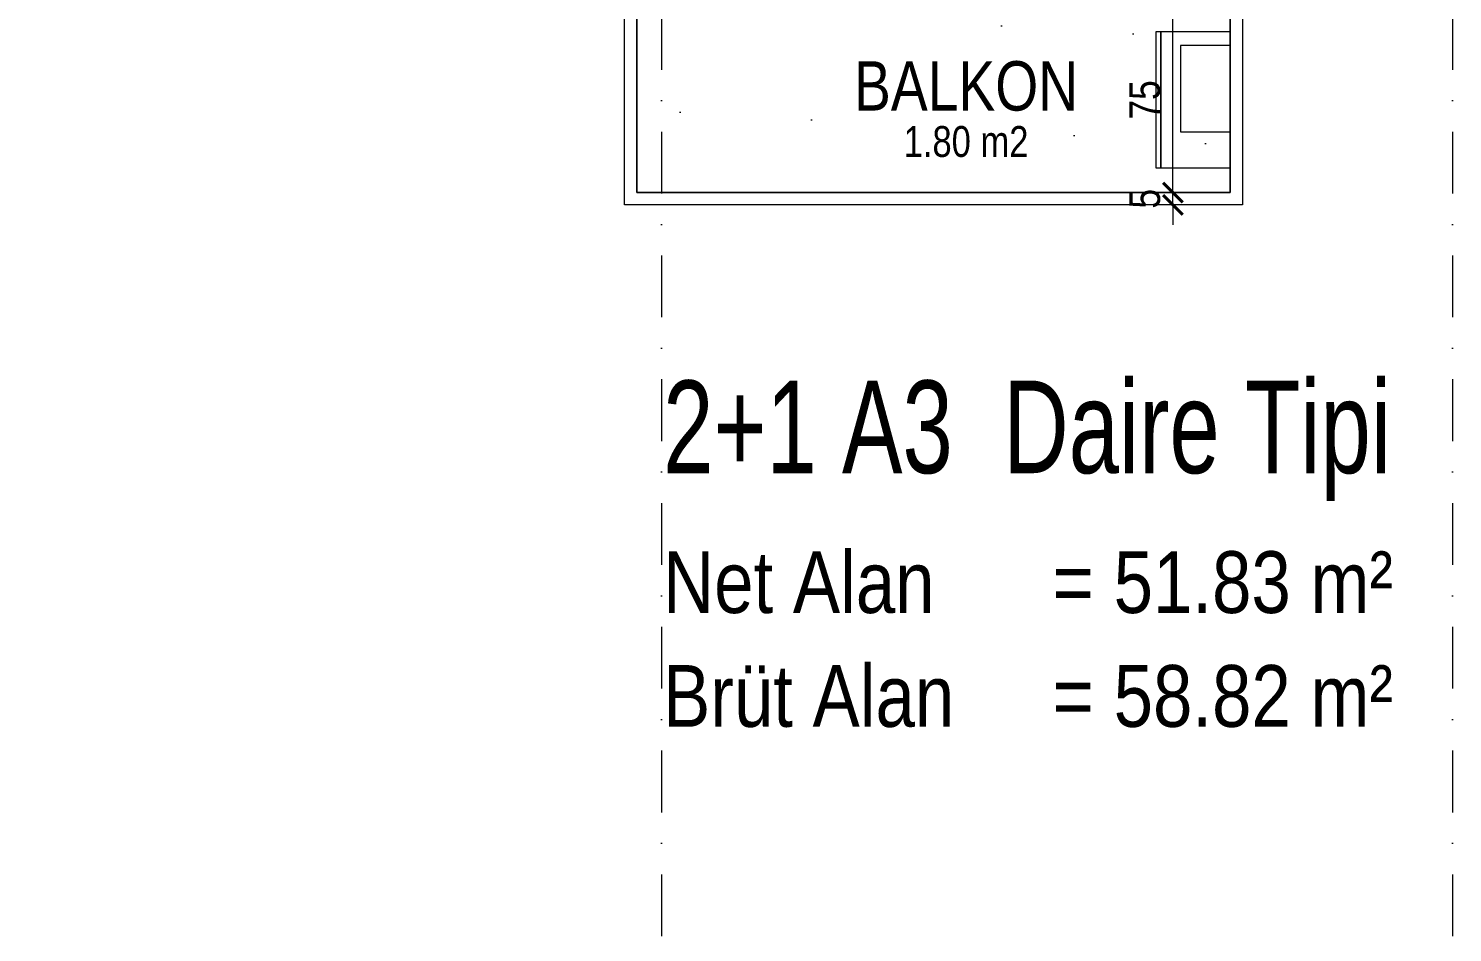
# Model space of a CAD drawing. Header units: centimetres. Extents: x 6300 to 11550, y 0 to 5300.
# Drawn here: x 9094 to 9670, y 1112 to 1478 of the extents above; entities that cross this region are included whole.
import ezdxf
from ezdxf.enums import TextEntityAlignment as Align
from ezdxf.xclip import XClip

# ---------------------------------------------------------------- set-up
doc = ezdxf.new("R2010")
doc.units = ezdxf.units.CM
doc.header["$LTSCALE"] = 100
doc.header["$XCLIPFRAME"] = 0
doc.linetypes.add('D BLOK_AKS_NK$0$DASHDOT2', pattern=[0.5, 0.25, -0.125, 0, -0.125])
for name, color, linetype, lineweight in [('D BLOK_AKS_NK$0$MYD - AKS', 8, 'D BLOK_AKS_NK$0$DASHDOT2', 15), ('D BLOK_ZK$0$MYD - DIM-IC', 10, 'Continuous', 20), ('xref_2+1_A3_PLAN$0$MYD - GOR-ARKA', 8, 'Continuous', 9), ('xref_2+1_A3_PLAN$0$MYD - GOR-INCE', 5, 'Continuous', 15), ('xref_2+1_A3_TEXT$0$MYD - TEXT', 7, 'Continuous', 20), ('xref_2+1_A3_TEXT$0$MYD - TEXT-M2', 1, 'Continuous', 20)]:
    doc.layers.add(name, color=color, linetype=linetype, lineweight=lineweight)
doc.layers.add('xref_2+1_A3_TEXT$0$MYD - ALAN-BRUT', color=190, linetype='Continuous', lineweight=9, plot=False)
doc.layers.add('xref_2+1_A3_TEXT$0$MYD - ALAN-NET', color=30, linetype='Continuous', lineweight=9, plot=False)
doc.styles.add('D BLOK_ZK$0$MYD_1.25mm', font='ARIALN.TTF', dxfattribs={"height": 12.5})
doc.styles.add('xref_2+1_A3_TEXT$0$0ZG_2.50mm_B', font='arial.ttf', dxfattribs={"width": 0.8, "height": 25})
doc.styles.add('xref_2+1_A3_TEXT$0$0ZG_4.00mm_B', font='arial.ttf', dxfattribs={"width": 0.8, "height": 40})
doc.styles.add('xref_2+1_A3_TEXT$0$AUDIT_D_060603090556-2', font='ARIALN.TTF')
doc.styles.add('xref_2+1_A3_TEXT$0$Standard', font='arial.ttf')
doc.dimstyles.new('D BLOK_ZK$0$MYD_DIM050', dxfattribs={"dimscale": 0, "dimtxt": 12.5, "dimasz": 8, "dimexe": 5, "dimexo": 0, "dimgap": 5, "dimtad": 1, "dimdec": 1, "dimrnd": 0.5, "dimzin": 12, "dimdsep": 46, "dimtxsty": 'D BLOK_ZK$0$MYD_1.25mm', "dimblk": 'D BLOK_ZK$0$_ARCHTICK', "dimcen": 0.09, "dimdle": 5, "dimclrd": 256, "dimclre": 256, "dimclrt": 256, "dimadec": 0, "dimazin": 0, "dimtfac": 1, "dimtdec": 1, "dimtix": 1, "dimtofl": 0, "dimtmove": 2, "dimatfit": 1, "dimldrblk": 'D BLOK_ZK$0$_ARCHTICK', "dimfxl": 30, "dimfxlon": 1, "dimtolj": 1, "dimtzin": 0, "dimlwd": -1, "dimlwe": -1, "dimarcsym": 0})

# ---------------------------------------------------------------- blocks, each defined once
blk = doc.blocks.new('xref_2+1_A3_TEXT$0$TAG_MAHAL_01')
at = {"style": 'xref_2+1_A3_TEXT$0$Standard', "width": 0.65, "flags": 1}
blk.add_attdef('M2', text='', height=20, dxfattribs=at).set_placement((0, 0), align=Align.MIDDLE_RIGHT)
at = {"layer": 'xref_2+1_A3_TEXT$0$MYD - TEXT', "style": 'xref_2+1_A3_TEXT$0$0ZG_4.00mm_B', "width": 0.8}
blk.add_attdef('MAHAL_ADI', text='', height=40, dxfattribs=at).set_placement((0, -32.5), align=Align.MIDDLE_CENTER)
at = {"layer": 'xref_2+1_A3_TEXT$0$MYD - TEXT-M2', "style": 'xref_2+1_A3_TEXT$0$0ZG_2.50mm_B', "width": 0.8}
blk.add_attdef('MAHAL_M2', text='', height=25, dxfattribs=at).set_placement((0, -77.5), align=Align.MIDDLE_CENTER)
blk = doc.blocks.new('xref_2+1_A3_TEXT')
at = {"layer": 'xref_2+1_A3_TEXT$0$MYD - ALAN-NET'}
h = blk.add_hatch(dxfattribs=at)
h.set_pattern_fill('DOTS', color=1, scale=30, angle=60)
h.paths.add_polyline_path([(258.31, 1034.29), (473.31, 1034.29), (473.31, 854.29), (533.31, 854.29), (533.31, 494.29), (513.31, 494.29), (513.31, 464.29), (258.31, 464.29)])
h.paths.add_polyline_path([(753.31, 1009.29), (718.31, 1009.29), (718.31, 1034.29), (578.31, 1034.29), (578.31, 954.29), (483.31, 954.29), (483.31, 864.29), (753.31, 864.29)])
h.paths.add_polyline_path([(768.31, 1009.29), (803.31, 1009.29), (803.31, 1034.29), (893.31, 1034.29), (893.31, 854.29), (768.31, 854.29)])
h.paths.add_polyline_path([(893.31, 1034.29), (924.06, 1034.29), (924.06, 955.04), (932.56, 955.04), (932.56, 1034.29), (1148.31, 1034.29), (1148.31, 974.29), (1173.31, 974.29), (1173.31, 964.29), (1193.31, 964.29), (1193.31, 489.29), (1168.31, 489.29), (1168.31, 464.29), (893.31, 464.29)])
h.paths.add_polyline_path([(543.31, 854.29), (893.31, 854.29), (893.31, 744.29), (543.31, 744.29)])
h.paths.add_polyline_path([(543.31, 734.29), (543.31, 494.29), (583.31, 494.29), (583.31, 464.29), (883.31, 464.29), (883.31, 734.29)])
h.paths.add_polyline_path([(888.31, 449.29), (1128.31, 449.29), (1128.31, 374.29), (888.31, 374.29)])
at = {"layer": 'xref_2+1_A3_TEXT$0$MYD - ALAN-BRUT'}
blk.add_lwpolyline([(243.31, 1049.29), (483.31, 1049.29), (483.31, 964.29), (533.31, 964.29), (533.31, 1049.29), (728.31, 1049.29), (728.31, 1019.29), (793.31, 1019.29), (793.31, 1049.29), (1158.31, 1049.29), (1158.31, 984.29), (1205.81, 984.29), (1205.81, 449.29), (1133.31, 449.29), (1133.31, 369.29), (883.31, 369.29), (883.31, 449.29), (243.31, 449.29)], close=True, dxfattribs=at)
at = {"layer": 'xref_2+1_A3_TEXT$0$MYD - ALAN-NET'}
blk.add_lwpolyline([(888.31, 449.29), (1128.31, 449.29), (1128.31, 374.29), (888.31, 374.29)], close=True, dxfattribs=at)
ref = blk.add_blockref('xref_2+1_A3_TEXT$0$TAG_MAHAL_01', (1021.49, 433.72), dxfattribs=dict(xscale=0.5, yscale=0.5, zscale=0.5))
ref.add_attrib('MAHAL_ADI', 'BALKON', dxfattribs={"layer": 'xref_2+1_A3_TEXT$0$MYD - TEXT', "height": 20, "style": 'xref_2+1_A3_TEXT$0$0ZG_4.00mm_B', "width": 0.8}).set_placement((1021.49, 417.47), align=Align.MIDDLE_CENTER)
ref.add_attrib('MAHAL_M2', '1.80 m2', dxfattribs={"layer": 'xref_2+1_A3_TEXT$0$MYD - TEXT-M2', "height": 12.5, "style": 'xref_2+1_A3_TEXT$0$0ZG_2.50mm_B', "width": 0.8}).set_placement((1021.49, 394.97), align=Align.MIDDLE_CENTER)
at = {"layer": 'xref_2+1_A3_TEXT$0$MYD - TEXT', "color": 2, "insert": (898.91, 157.68), "char_height": 50, "width": 651.9555, "attachment_point": 7, "line_spacing_factor": 1.105468, "style": 'xref_2+1_A3_TEXT$0$AUDIT_D_060603090556-2'}
blk.add_mtext('{\\fArial|b0|i0|c162|p34;\\H0.75x;\\W0.7;2+1 A3  Daire Tipi}\\P{\\H0.5x;\\C1;Net Alan      = 51.83 m² \\PBrüt Alan     = 58.82 m² }', dxfattribs=at)
blk = doc.blocks.new('xref_2+1_A3_PLAN')
at = {"layer": 'xref_2+1_A3_PLAN$0$MYD - GOR-ARKA'}
for points in [[(1098.31, 439.29), (1098.31, 384.29), (1100.31, 384.29), (1100.31, 439.29)], [(1100.31, 439.29), (1100.31, 384.29), (1128.31, 384.29), (1128.31, 439.29)], [(1108.31, 433.82), (1108.31, 398.82), (1128.31, 398.82), (1128.31, 433.82)]]:
    blk.add_lwpolyline(points, close=True, dxfattribs=at)
at = {"layer": 'xref_2+1_A3_PLAN$0$MYD - GOR-INCE'}
blk.add_lwpolyline([(1133.31, 369.29), (883.31, 369.29), (883.31, 449.29), (888.31, 449.29), (888.31, 374.29), (1128.31, 374.29), (1128.31, 449.29), (1133.31, 449.29)], close=True, dxfattribs=at)
blk = doc.blocks.new('D BLOK_AKS_NK')
at = {"layer": 'D BLOK_AKS_NK$0$MYD - AKS'}
for points in [[(3050.11, 3540.24), (3050.11, 942.88)], [(3370.11, 3540.24), (3370.11, 942.88)]]:
    blk.add_lwpolyline(points, dxfattribs=at)
blk = doc.blocks.new('D BLOK_ZK$0$_ARCHTICK')
at = {"color": 0, "linetype": 'ByBlock', "const_width": 0.15}
blk.add_lwpolyline([(-0.5, -0.5), (0.5, 0.5)], dxfattribs=at)
blk = doc.blocks.new('*D224')
at = {"layer": 'D BLOK_ZK$0$MYD - DIM-IC', "transparency": 16777216}
for p, q in [((3256.98, 1411.42), (3256.98, 1419.42)), ((3256.98, 1411.42), (3251.98, 1411.42)), ((3256.98, 1406.42), (3251.98, 1406.42)), ((3256.98, 1406.42), (3256.98, 1398.42))]:
    blk.add_line(p, q, dxfattribs=at)
at = {"layer": 'Defpoints', "color": 0, "transparency": 16777216}
for p in [(3256.98, 1411.42), (3256.98, 1411.42), (3256.98, 1406.42)]:
    blk.add_point(p, dxfattribs=at)
at = {"layer": 'D BLOK_ZK$0$MYD - DIM-IC', "transparency": 16777216, "xscale": 8, "yscale": 8, "zscale": 8}
for p, rotation in [((3256.98, 1411.42), 270), ((3256.98, 1406.42), 90)]:
    blk.add_blockref('D BLOK_ZK$0$_ARCHTICK', p, dxfattribs=dict(at, rotation=rotation))
at = {"layer": 'D BLOK_ZK$0$MYD - DIM-IC', "transparency": 16777216, "insert": (3245.63, 1408.92), "char_height": 12.5, "attachment_point": 5, "rotation": 90, "style": 'D BLOK_ZK$0$MYD_1.25mm'}
blk.add_mtext('\\A1;5', dxfattribs=at)
blk = doc.blocks.new('*D225')
at = {"layer": 'D BLOK_ZK$0$MYD - DIM-IC', "transparency": 16777216}
for p, q in [((3256.98, 1406.42), (3256.98, 1491.42)), ((3256.98, 1486.42), (3261.98, 1486.42)), ((3256.98, 1411.42), (3261.98, 1411.42))]:
    blk.add_line(p, q, dxfattribs=at)
at = {"layer": 'Defpoints', "color": 0, "transparency": 16777216}
for p in [(3256.98, 1486.42), (3256.98, 1486.42), (3256.98, 1411.42)]:
    blk.add_point(p, dxfattribs=at)
at = {"layer": 'D BLOK_ZK$0$MYD - DIM-IC', "transparency": 16777216, "xscale": 8, "yscale": 8, "zscale": 8}
for p, rotation in [((3256.98, 1486.42), 90), ((3256.98, 1411.42), 270)]:
    blk.add_blockref('D BLOK_ZK$0$_ARCHTICK', p, dxfattribs=dict(at, rotation=rotation))
at = {"layer": 'D BLOK_ZK$0$MYD - DIM-IC', "transparency": 16777216, "insert": (3245.63, 1448.92), "char_height": 12.5, "attachment_point": 5, "rotation": 90, "style": 'D BLOK_ZK$0$MYD_1.25mm'}
blk.add_mtext('\\A1;75', dxfattribs=at)
blk = doc.blocks.new('D BLOK_ZK')
blk.add_blockref('D BLOK_AKS_NK', (0, 0))
ref = blk.add_blockref('xref_2+1_A3_TEXT', (2151.81, 1037.13))
XClip(ref).set_block_clipping_path([(212.5453472479, 112.1623110182), (1309.6887606083, 1162.1645358885)])
ref = blk.add_blockref('xref_2+1_A3_PLAN', (2151.81, 1037.13))
XClip(ref).set_block_clipping_path([(170.6560630031, 77.1141084364), (1282.1813833663, 1139.0667021885)])
at = {"layer": 'D BLOK_ZK$0$MYD - DIM-IC'}
for base, p1, p2, picture, middle in [((3256.98, 1486.42), (3256.98, 1411.42), (3256.98, 1486.42), '*D225', (3245.63, 1448.92)), ((3256.98, 1411.42), (3256.98, 1406.42), (3256.98, 1411.42), '*D224', (3245.63, 1408.92))]:
    dim = blk.add_linear_dim(base=base, p1=p1, p2=p2, angle=90, dimstyle='D BLOK_ZK$0$MYD_DIM050', override={"dimscale": 1}, dxfattribs=at)
    dim.commit()
    dim.dimension.update_dxf_attribs({"geometry": picture, "text_midpoint": middle})

msp = doc.modelspace()

# ---------------------------------------------------------------- block references
ref = msp.add_blockref('D BLOK_ZK', (6300, 0))
XClip(ref).set_block_clipping_path([(24.9999999999, 25.0000000598), (4724.9999999999, 4424.0000000001)])

doc.saveas('drawing.dxf')
